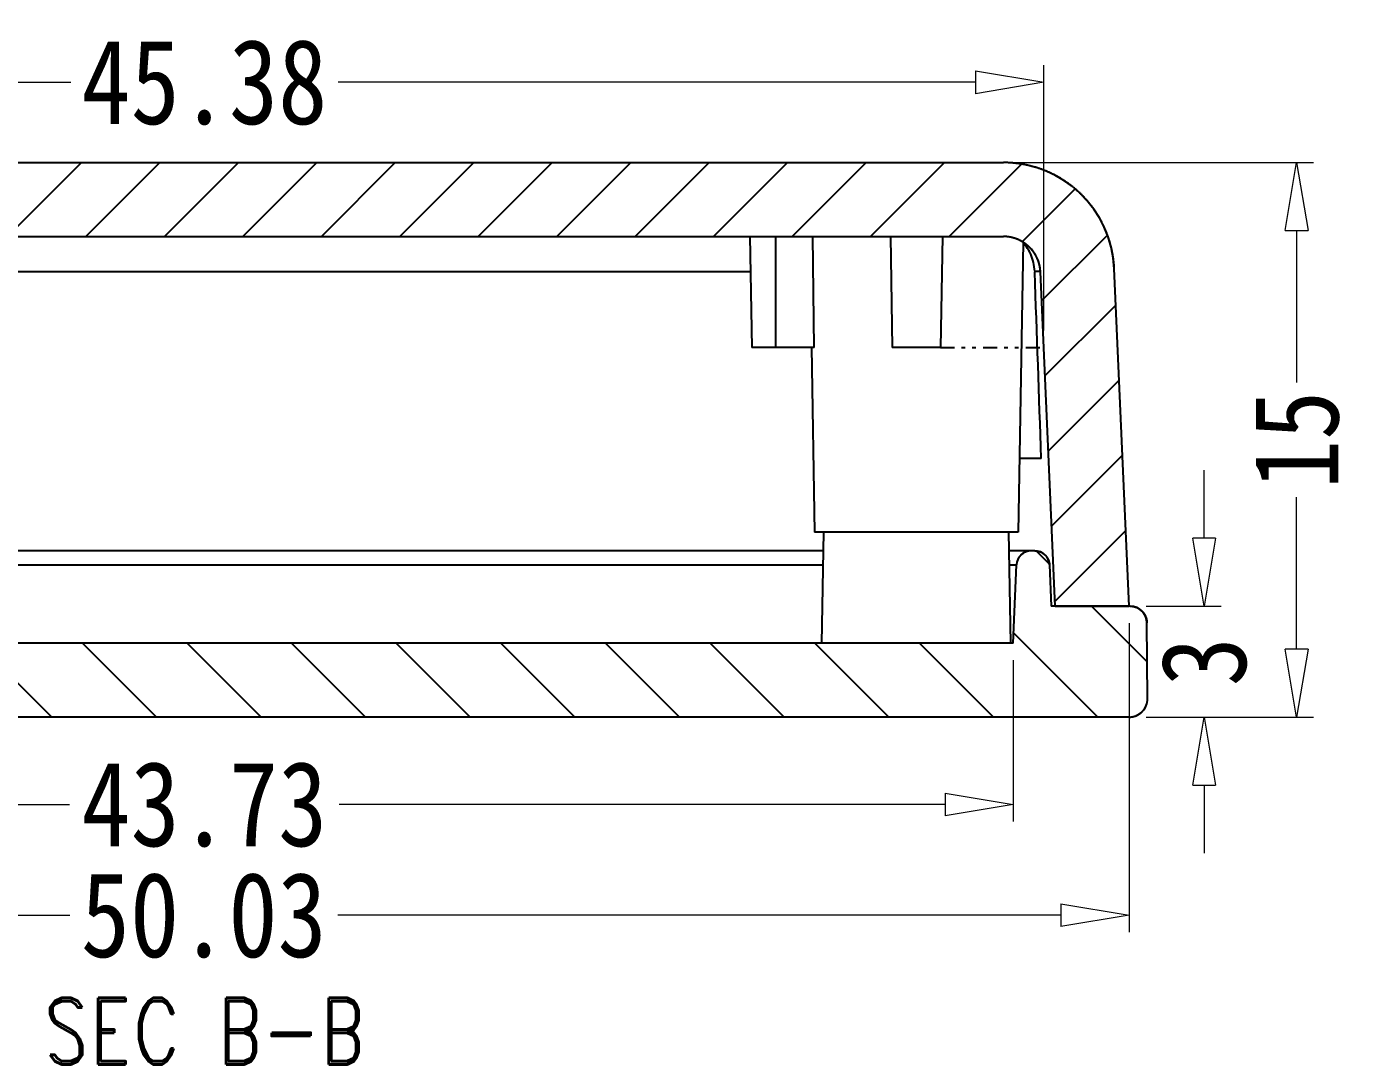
# Model space of a CAD drawing. Header units: millimetres. Extents: x 891 to 1788, y -1993 to 199.
# Drawn here: x 957.82 to 993.67, y 69.62 to 97.7 of the extents above; entities that cross this region are included whole.
import ezdxf
from ezdxf.enums import TextEntityAlignment as Align

# ---------------------------------------------------------------- set-up
doc = ezdxf.new("R2010")
doc.units = ezdxf.units.MM
doc.linetypes.add('DIVIDE', pattern=[31.75, 12.7, -6.35, 0, -6.35, 0, -6.35])
doc.layers.add('dim', color=3, linetype='Continuous', lineweight=9)
doc.layers.add('hatch', color=56, linetype='Continuous', lineweight=9)
doc.styles.add('FFS', font='', dxfattribs={"width": 0.85})
doc.styles.add('LongTou', font='romand.shx', dxfattribs={"width": 0.8, "bigfont": 'whgdtxt.shx'})
doc.styles.get('FFS').set_extended_font_data('FangSong_GB2312')
doc.dimstyles.new('YanXiu', dxfattribs={"dimtxt": 2.5, "dimasz": 2.2, "dimexe": 1, "dimexo": 0.6, "dimgap": 0.66, "dimtad": 0, "dimzin": 9, "dimdsep": 46, "dimtxsty": 'FFS', "dimblk": 'CLOSEDBLANK', "dimcen": 0, "dimclrd": 256, "dimclre": 131, "dimclrt": 42, "dimazin": 0, "dimtfac": 1, "dimtofl": 0, "dimtmove": 0, "dimatfit": 3, "dimldrblk": 'CLOSEDBLANK', "dimfxl": 1, "dimlwd": 5, "dimlwe": 5, "dimarcsym": 0})

# ---------------------------------------------------------------- blocks, each defined once
blk = doc.blocks.new('_ClosedBlank')
at = {"color": 0, "linetype": 'ByBlock', "lineweight": -2}
for p, q in [((-1, 0.167), (0, 0)), ((-1, 0.167), (-1, -0.167)), ((0, 0), (-1, -0.167))]:
    blk.add_line(p, q, dxfattribs=at)
blk = doc.blocks.new('*D28')
at = {"layer": 'Defpoints', "color": 0}
for p in [(987.628, 82.015, 0), (989.659, 82.015), (987.628, 79.015, 0)]:
    blk.add_point(p, dxfattribs=at)
at = {"layer": 'dim', "lineweight": 5}
for p, q in [((989.659, 83.855), (989.659, 85.695)), ((989.659, 77.175), (989.659, 75.335))]:
    blk.add_line(p, q, dxfattribs=at)
at = {"layer": 'dim', "color": 131, "lineweight": 5}
for p, q in [((988.088, 82.015), (990.119, 82.015)), ((988.088, 79.015), (990.119, 79.015))]:
    blk.add_line(p, q, dxfattribs=at)
at = {"layer": 'dim', "lineweight": 5, "xscale": 1.84, "yscale": 1.84, "zscale": 1.84}
for p, rotation in [((989.659, 82.015), 270), ((989.659, 79.015), 90)]:
    blk.add_blockref('_ClosedBlank', p, dxfattribs=dict(at, rotation=rotation))
at = {"layer": 'dim', "color": 42, "insert": (989.659, 80.515), "char_height": 2.3, "attachment_point": 5, "rotation": 90, "style": 'FFS'}
blk.add_mtext('3', dxfattribs=at)
blk = doc.blocks.new('*D29')
at = {"layer": 'Defpoints', "color": 0}
for p in [(984.014, 94.015, 0), (992.159, 94.015), (987.628, 79.015, 0)]:
    blk.add_point(p, dxfattribs=at)
at = {"layer": 'dim', "color": 131, "lineweight": 5}
for p, q in [((984.474, 94.015), (992.619, 94.015)), ((988.088, 79.015), (992.619, 79.015))]:
    blk.add_line(p, q, dxfattribs=at)
at = {"layer": 'dim', "lineweight": 5}
for p, q in [((992.159, 92.175), (992.159, 88.064)), ((992.159, 80.855), (992.159, 84.967))]:
    blk.add_line(p, q, dxfattribs=at)
at = {"layer": 'dim', "lineweight": 5, "xscale": 1.84, "yscale": 1.84, "zscale": 1.84}
for p, rotation in [((992.159, 94.015), 90), ((992.159, 79.015), 270)]:
    blk.add_blockref('_ClosedBlank', p, dxfattribs=dict(at, rotation=rotation))
at = {"layer": 'dim', "color": 42, "insert": (992.159, 86.515), "char_height": 2.3, "attachment_point": 5, "rotation": 90, "style": 'FFS'}
blk.add_mtext('15', dxfattribs=at)
blk = doc.blocks.new('*D32')
at = {"layer": 'Defpoints', "color": 0}
for p in [(940.763, 81.015, 0), (984.493, 81.015, 0), (984.493, 76.655)]:
    blk.add_point(p, dxfattribs=at)
at = {"layer": 'dim', "color": 131, "lineweight": 5}
for p, q in [((940.763, 80.556), (940.763, 76.195)), ((984.493, 80.556), (984.493, 76.195))]:
    blk.add_line(p, q, dxfattribs=at)
at = {"layer": 'dim', "lineweight": 5}
for p, q in [((942.603, 76.655), (958.982, 76.655)), ((982.653, 76.655), (966.274, 76.655))]:
    blk.add_line(p, q, dxfattribs=at)
at = {"layer": 'dim', "lineweight": 5, "xscale": 1.84, "yscale": 1.84, "zscale": 1.84, "rotation": 180}
blk.add_blockref('_ClosedBlank', (940.763, 76.655), dxfattribs=at)
at = {"layer": 'dim', "lineweight": 5, "xscale": 1.84, "yscale": 1.84, "zscale": 1.84}
blk.add_blockref('_ClosedBlank', (984.493, 76.655), dxfattribs=at)
at = {"layer": 'dim', "color": 42, "insert": (962.628, 76.655), "char_height": 2.3, "attachment_point": 5, "style": 'FFS'}
blk.add_mtext('43.73', dxfattribs=at)
blk = doc.blocks.new('*D33')
at = {"layer": 'Defpoints', "color": 0}
for p in [(937.596, 82.015, 0), (987.628, 82.015, 0), (987.628, 73.655)]:
    blk.add_point(p, dxfattribs=at)
at = {"layer": 'dim', "color": 131, "lineweight": 5}
for p, q in [((937.596, 81.556), (937.596, 73.195)), ((987.628, 81.556), (987.628, 73.195))]:
    blk.add_line(p, q, dxfattribs=at)
at = {"layer": 'dim', "lineweight": 5}
for p, q in [((939.436, 73.655), (958.987, 73.655)), ((985.788, 73.655), (966.237, 73.655))]:
    blk.add_line(p, q, dxfattribs=at)
at = {"layer": 'dim', "lineweight": 5, "xscale": 1.84, "yscale": 1.84, "zscale": 1.84, "rotation": 180}
blk.add_blockref('_ClosedBlank', (937.596, 73.655), dxfattribs=at)
at = {"layer": 'dim', "lineweight": 5, "xscale": 1.84, "yscale": 1.84, "zscale": 1.84}
blk.add_blockref('_ClosedBlank', (987.628, 73.655), dxfattribs=at)
at = {"layer": 'dim', "color": 42, "insert": (962.612, 73.655), "char_height": 2.3, "attachment_point": 5, "style": 'FFS'}
blk.add_mtext('50.03', dxfattribs=at)
blk = doc.blocks.new('*D36')
at = {"layer": 'Defpoints', "color": 0}
for p in [(985.32, 96.187), (939.935, 89.015, 0), (985.32, 89.015, 0)]:
    blk.add_point(p, dxfattribs=at)
at = {"layer": 'dim', "color": 131, "lineweight": 5}
for p, q in [((939.935, 89.475), (939.935, 96.647)), ((985.32, 89.475), (985.32, 96.647))]:
    blk.add_line(p, q, dxfattribs=at)
at = {"layer": 'dim', "lineweight": 5}
for p, q in [((941.775, 96.187), (959.014, 96.187)), ((983.48, 96.187), (966.242, 96.187))]:
    blk.add_line(p, q, dxfattribs=at)
at = {"layer": 'dim', "lineweight": 5, "xscale": 1.84, "yscale": 1.84, "zscale": 1.84, "rotation": 180}
blk.add_blockref('_ClosedBlank', (939.935, 96.187), dxfattribs=at)
at = {"layer": 'dim', "lineweight": 5, "xscale": 1.84, "yscale": 1.84, "zscale": 1.84}
blk.add_blockref('_ClosedBlank', (985.32, 96.187), dxfattribs=at)
at = {"layer": 'dim', "color": 42, "insert": (962.628, 96.187), "char_height": 2.3, "attachment_point": 5, "style": 'FFS'}
blk.add_mtext('45.38', dxfattribs=at)

msp = doc.modelspace()

# ---------------------------------------------------------------- hatches: boundary and pattern name
at = {"linetype": 'Continuous'}
h = msp.add_hatch(dxfattribs=at)
h.set_pattern_fill('DEFAULT__3', color=40, scale=1.5, angle=225, style=0, pattern_type=0)
h.set_pattern_definition([(225, (1399.3549, -316.5847), (1.06066, -1.06066), [])])
edge = h.paths.add_edge_path()
edge.add_line((985.626, 82.015), (987.628, 82.015))
edge.add_line((985.626, 82.015), (985.231, 91.059))
edge.add_spline(control_points=[(985.231, 91.059), (985.207, 91.624), (984.798, 92.015), (984.232, 92.015)], knot_values=[0, 0, 0, 0, 1, 1, 1, 1], weights=[1, 0.814909, 0.814909, 1], degree=3, periodic=0)
edge.add_line((941.024, 92.015), (984.232, 92.015))
edge.add_spline(control_points=[(940.025, 91.059), (940.049, 91.624), (940.458, 92.015), (941.024, 92.015)], knot_values=[0, 0, 0, 0, 1, 1, 1, 1], weights=[1, 0.814909, 0.814909, 1], degree=3, periodic=0)
edge.add_line((939.63, 82.015), (940.025, 91.059))
edge.add_line((937.628, 82.015), (939.63, 82.015))
edge.add_line((937.628, 82.015), (938.027, 91.146))
edge.add_spline(control_points=[(938.027, 91.146), (938.101, 92.842), (939.327, 94.015), (941.024, 94.015)], knot_values=[0, 0, 0, 0, 1, 1, 1, 1], weights=[1, 0.814909, 0.814909, 1], degree=3, periodic=0)
edge.add_line((941.024, 94.015), (984.232, 94.015))
edge.add_spline(control_points=[(987.229, 91.146), (987.155, 92.842), (985.929, 94.015), (984.232, 94.015)], knot_values=[0, 0, 0, 0, 1, 1, 1, 1], weights=[1, 0.814909, 0.814909, 1], degree=3, periodic=0)
edge.add_line((987.628, 82.015), (987.229, 91.146))
h = msp.add_hatch(dxfattribs=at)
h.set_pattern_fill('DEFAULT__4', color=40, scale=2, angle=135, style=0, pattern_type=0)
h.set_pattern_definition([(135, (1399.3549, -316.5847), (-1.4142136, -1.4142136), [])])
edge = h.paths.add_edge_path()
edge.add_line((987.66, 82.015), (985.526, 82.015))
edge.add_spline(control_points=[(987.66, 82.015), (987.922, 82.015), (988.108, 81.831), (988.11, 81.569)], knot_values=[0, 0, 0, 0, 1, 1, 1, 1], weights=[1, 0.80679, 0.80679, 1], degree=3, periodic=0)
edge.add_line((988.128, 79.52), (988.11, 81.569))
edge.add_spline(control_points=[(987.628, 79.015), (987.923, 79.015), (988.131, 79.225), (988.128, 79.52)], knot_values=[0, 0, 0, 0, 1, 1, 1, 1], weights=[1, 0.802676, 0.802676, 1], degree=3, periodic=0)
edge.add_line((987.628, 79.015), (937.628, 79.015))
edge.add_spline(control_points=[(937.628, 79.015), (937.333, 79.015), (937.125, 79.225), (937.128, 79.52)], knot_values=[0, 0, 0, 0, 1, 1, 1, 1], weights=[1, 0.802676, 0.802676, 1], degree=3, periodic=0)
edge.add_line((937.128, 79.52), (937.146, 81.569))
edge.add_spline(control_points=[(937.596, 82.015), (937.334, 82.015), (937.148, 81.831), (937.146, 81.569)], knot_values=[0, 0, 0, 0, 1, 1, 1, 1], weights=[1, 0.80679, 0.80679, 1], degree=3, periodic=0)
edge.add_line((939.73, 82.015), (937.596, 82.015))
edge.add_line((939.779, 83.133), (939.73, 82.015))
edge.add_spline(control_points=[(940.178, 83.515), (939.952, 83.515), (939.789, 83.359), (939.779, 83.133)], knot_values=[0, 0, 0, 0, 1, 1, 1, 1], weights=[1, 0.814909, 0.814909, 1], degree=3, periodic=0)
edge.add_line((940.271, 83.515), (940.178, 83.515))
edge.add_spline(control_points=[(940.271, 83.515), (940.497, 83.515), (940.661, 83.359), (940.67, 83.133)], knot_values=[0, 0, 0, 0, 1, 1, 1, 1], weights=[1, 0.814909, 0.814909, 1], degree=3, periodic=0)
edge.add_line((940.763, 81.015), (940.67, 83.133))
edge.add_line((984.493, 81.015), (940.763, 81.015))
edge.add_line((984.493, 81.015), (984.585, 83.133))
edge.add_spline(control_points=[(984.985, 83.515), (984.759, 83.515), (984.595, 83.359), (984.585, 83.133)], knot_values=[0, 0, 0, 0, 1, 1, 1, 1], weights=[1, 0.814909, 0.814909, 1], degree=3, periodic=0)
edge.add_line((985.078, 83.515), (984.985, 83.515))
edge.add_spline(control_points=[(985.078, 83.515), (985.304, 83.515), (985.467, 83.359), (985.477, 83.133)], knot_values=[0, 0, 0, 0, 1, 1, 1, 1], weights=[1, 0.814909, 0.814909, 1], degree=3, periodic=0)
edge.add_line((985.477, 83.133), (985.526, 82.015))

# ---------------------------------------------------------------- linework, layer by layer
at = {"color": 7, "linetype": 'Continuous'}
for p, q in [((941.024, 94.015, 0), (984.232, 94.015, 0)), ((941.024, 94.015, 0), (984.232, 94.015, 0)), ((941.024, 92.015, 0), (984.232, 92.015, 0)), ((941.024, 92.015, 0), (984.232, 92.015, 0)), ((977.378, 92.015, 0), (977.43, 89.015, 0)), ((978.08, 89.015, 0), (978.08, 92.015, 0)), ((979.116, 89.015, 0), (979.075, 92.015, 0)), ((981.176, 92.015, 0), (981.228, 89.015, 0)), ((982.58, 92.015, 0), (982.528, 89.015, 0)), ((984.765, 91.855, 0), (984.628, 84.015, 0)), ((977.395, 91.059, 0), (945.414, 91.059, 0)), ((985.077, 91.074, 0), (985.078, 91.054, 0)), ((985.626, 82.015, 0), (985.231, 91.059, 0)), ((985.626, 82.015, 0), (985.231, 91.059, 0)), ((987.628, 82.015, 0), (987.229, 91.146, 0)), ((987.628, 82.015, 0), (987.229, 91.146, 0)), ((979.116, 89.015, 0), (977.43, 89.015, 0)), ((979.041, 89.015, 0), (979.128, 84.015, 0)), ((982.528, 89.015, 0), (981.228, 89.015, 0)), ((985.255, 86.015, 0), (984.663, 86.015, 0)), ((984.628, 84.015, 0), (979.128, 84.015, 0)), ((979.326, 81.015, 0), (979.378, 84.015, 0)), ((984.43, 81.015, 0), (984.378, 84.015, 0)), ((979.369, 83.515, 0), (940.178, 83.515, 0)), ((985.078, 83.515, 0), (984.387, 83.515, 0)), ((985.078, 83.515, 0), (984.985, 83.515, 0)), ((940.67, 83.133, 0), (979.363, 83.133, 0)), ((984.393, 83.133, 0), (984.585, 83.133, 0)), ((984.493, 81.015, 0), (984.585, 83.133, 0)), ((984.493, 81.015, 0), (984.585, 83.133, 0)), ((985.477, 83.133, 0), (985.526, 82.015, 0)), ((985.477, 83.133, 0), (985.526, 82.015, 0)), ((987.66, 82.015, 0), (985.526, 82.015, 0)), ((987.66, 82.015, 0), (985.526, 82.015, 0)), ((985.626, 82.015, 0), (987.628, 82.015, 0)), ((988.128, 79.52, 0), (988.11, 81.569, 0)), ((988.128, 79.52, 0), (988.11, 81.569, 0)), ((984.493, 81.015, 0), (940.763, 81.015, 0)), ((984.493, 81.015, 0), (940.763, 81.015, 0)), ((987.628, 79.015, 0), (937.628, 79.015, 0)), ((987.628, 79.015, 0), (937.628, 79.015, 0))]:
    msp.add_line(p, q, dxfattribs=at)
at = {"color": 2, "linetype": 'DIVIDE', "ltscale": 0.03}
msp.add_line((982.528, 89.015, 0), (985.32, 89.015, 0), dxfattribs=at)
at = {"color": 7, "linetype": 'Continuous'}
for centre, radius, start, end in [((984.232, 91.015, 0), 3, 2.5, 90), ((984.232, 91.015, 0), 1, 2.5, 90), ((984.985, 83.115, 0), 0.4, 90, 177.5), ((985.078, 83.115, 0), 0.4, 2.5, 90), ((987.66, 81.565, 0), 0.45, 0.5, 90), ((987.628, 79.515, 0), 0.5, 270, 0.5)]:
    msp.add_arc(centre, radius, start, end, dxfattribs=at)
msp.add_ellipse((984.939, 63.37, 0), major_axis=(-2.692, 85.935), ratio=0.012354, start_param=-1.304521, end_param=-1.243193, dxfattribs=at)
for points, start_tangent, end_tangent in [([(987.229, 91.146, 0), (987.228, 91.179, 0), (987.226, 91.211, 0), (987.223, 91.244, 0), (987.221, 91.277, 0), (987.218, 91.31, 0), (987.214, 91.343, 0), (987.21, 91.376, 0), (987.206, 91.409, 0), (987.202, 91.442, 0), (987.197, 91.475, 0), (987.191, 91.509, 0), (987.186, 91.542, 0), (987.179, 91.576, 0), (987.173, 91.609, 0), (987.166, 91.643, 0), (987.158, 91.677, 0), (987.151, 91.71, 0), (987.142, 91.744, 0), (987.134, 91.778, 0), (987.125, 91.811, 0), (987.115, 91.845, 0), (987.105, 91.879, 0), (987.095, 91.913, 0), (987.084, 91.946, 0), (987.073, 91.98, 0), (987.061, 92.014, 0), (987.049, 92.047, 0), (987.037, 92.081, 0), (987.024, 92.114, 0), (987.01, 92.147, 0), (986.997, 92.181, 0), (986.982, 92.214, 0), (986.968, 92.247, 0), (986.953, 92.28, 0), (986.937, 92.313, 0), (986.921, 92.346, 0), (986.905, 92.378, 0), (986.888, 92.411, 0), (986.871, 92.443, 0), (986.853, 92.476, 0), (986.835, 92.508, 0), (986.816, 92.54, 0), (986.797, 92.571, 0), (986.778, 92.603, 0), (986.758, 92.634, 0), (986.738, 92.665, 0), (986.717, 92.696, 0), (986.696, 92.727, 0), (986.675, 92.757, 0), (986.653, 92.788, 0), (986.63, 92.818, 0), (986.608, 92.847, 0), (986.585, 92.877, 0), (986.561, 92.906, 0), (986.537, 92.935, 0), (986.513, 92.964, 0), (986.489, 92.992, 0), (986.464, 93.02, 0), (986.438, 93.048, 0), (986.413, 93.076, 0), (986.387, 93.103, 0), (986.36, 93.13, 0), (986.334, 93.156, 0), (986.307, 93.182, 0), (986.279, 93.208, 0), (986.252, 93.234, 0), (986.224, 93.259, 0), (986.195, 93.284, 0), (986.167, 93.308, 0), (986.138, 93.332, 0), (986.109, 93.356, 0), (986.079, 93.379, 0), (986.05, 93.402, 0), (986.02, 93.425, 0), (985.989, 93.447, 0), (985.959, 93.469, 0), (985.928, 93.49, 0), (985.897, 93.511, 0), (985.866, 93.531, 0), (985.835, 93.552, 0), (985.803, 93.571, 0), (985.771, 93.591, 0), (985.739, 93.609, 0), (985.707, 93.628, 0), (985.675, 93.646, 0), (985.642, 93.663, 0), (985.609, 93.681, 0), (985.577, 93.697, 0), (985.544, 93.714, 0), (985.511, 93.729, 0), (985.477, 93.745, 0), (985.444, 93.76, 0), (985.411, 93.774, 0), (985.377, 93.788, 0), (985.343, 93.802, 0), (985.31, 93.815, 0), (985.276, 93.828, 0), (985.242, 93.84, 0), (985.208, 93.852, 0), (985.174, 93.864, 0), (985.14, 93.875, 0), (985.106, 93.885, 0), (985.072, 93.895, 0), (985.038, 93.905, 0), (985.004, 93.914, 0), (984.97, 93.923, 0), (984.935, 93.932, 0), (984.901, 93.94, 0), (984.867, 93.947, 0), (984.833, 93.955, 0), (984.799, 93.961, 0), (984.765, 93.968, 0), (984.731, 93.974, 0), (984.697, 93.979, 0), (984.664, 93.984, 0), (984.63, 93.989, 0), (984.596, 93.993, 0), (984.562, 93.997, 0), (984.529, 94.001, 0), (984.496, 94.004, 0), (984.462, 94.007, 0), (984.429, 94.009, 0), (984.396, 94.011, 0), (984.363, 94.013, 0), (984.33, 94.014, 0), (984.297, 94.015, 0), (984.265, 94.015, 0), (984.232, 94.015, 0)], (-0.043619, 0.999048), (-1, 0)), ([(985.231, 91.059, 0), (985.231, 91.07, 0), (985.23, 91.081, 0), (985.229, 91.092, 0), (985.228, 91.102, 0), (985.227, 91.113, 0), (985.226, 91.124, 0), (985.225, 91.135, 0), (985.224, 91.147, 0), (985.222, 91.158, 0), (985.22, 91.169, 0), (985.219, 91.18, 0), (985.217, 91.191, 0), (985.215, 91.202, 0), (985.212, 91.213, 0), (985.21, 91.225, 0), (985.208, 91.236, 0), (985.205, 91.247, 0), (985.202, 91.258, 0), (985.199, 91.27, 0), (985.196, 91.281, 0), (985.193, 91.292, 0), (985.19, 91.303, 0), (985.186, 91.314, 0), (985.183, 91.326, 0), (985.179, 91.337, 0), (985.175, 91.348, 0), (985.171, 91.359, 0), (985.167, 91.37, 0), (985.163, 91.382, 0), (985.158, 91.393, 0), (985.154, 91.404, 0), (985.149, 91.415, 0), (985.144, 91.426, 0), (985.139, 91.437, 0), (985.134, 91.448, 0), (985.128, 91.459, 0), (985.123, 91.47, 0), (985.117, 91.481, 0), (985.112, 91.491, 0), (985.106, 91.502, 0), (985.1, 91.513, 0), (985.093, 91.523, 0), (985.087, 91.534, 0), (985.081, 91.545, 0), (985.074, 91.555, 0), (985.067, 91.565, 0), (985.06, 91.576, 0), (985.053, 91.586, 0), (985.046, 91.596, 0), (985.039, 91.606, 0), (985.032, 91.616, 0), (985.024, 91.626, 0), (985.016, 91.636, 0), (985.009, 91.646, 0), (985.001, 91.655, 0), (984.993, 91.665, 0), (984.984, 91.674, 0), (984.976, 91.684, 0), (984.968, 91.693, 0), (984.959, 91.702, 0), (984.95, 91.711, 0), (984.942, 91.72, 0), (984.933, 91.729, 0), (984.924, 91.738, 0), (984.915, 91.746, 0), (984.905, 91.755, 0), (984.896, 91.763, 0), (984.887, 91.772, 0), (984.877, 91.78, 0), (984.867, 91.788, 0), (984.858, 91.796, 0), (984.848, 91.803, 0), (984.838, 91.811, 0), (984.828, 91.819, 0), (984.818, 91.826, 0), (984.808, 91.833, 0), (984.797, 91.84, 0), (984.787, 91.847, 0), (984.777, 91.854, 0), (984.766, 91.861, 0), (984.756, 91.867, 0), (984.745, 91.874, 0), (984.734, 91.88, 0), (984.724, 91.886, 0), (984.713, 91.892, 0), (984.702, 91.898, 0), (984.691, 91.904, 0), (984.68, 91.909, 0), (984.669, 91.915, 0), (984.658, 91.92, 0), (984.647, 91.925, 0), (984.636, 91.93, 0), (984.625, 91.935, 0), (984.614, 91.94, 0), (984.603, 91.944, 0), (984.591, 91.949, 0), (984.58, 91.953, 0), (984.569, 91.957, 0), (984.557, 91.961, 0), (984.546, 91.965, 0), (984.535, 91.968, 0), (984.523, 91.972, 0), (984.512, 91.975, 0), (984.501, 91.979, 0), (984.489, 91.982, 0), (984.478, 91.985, 0), (984.467, 91.988, 0), (984.455, 91.99, 0), (984.444, 91.993, 0), (984.432, 91.995, 0), (984.421, 91.997, 0), (984.41, 91.999, 0), (984.399, 92.001, 0), (984.387, 92.003, 0), (984.376, 92.005, 0), (984.365, 92.007, 0), (984.353, 92.008, 0), (984.342, 92.009, 0), (984.331, 92.01, 0), (984.32, 92.012, 0), (984.309, 92.012, 0), (984.298, 92.013, 0), (984.287, 92.014, 0), (984.276, 92.014, 0), (984.265, 92.015, 0), (984.254, 92.015, 0), (984.243, 92.015, 0), (984.232, 92.015, 0)], (-0.043619, 0.999048), (-1, 0)), ([(985.077, 91.074, 0), (985.045, 91.317, 0), (984.969, 91.542, 0), (984.853, 91.733, 0), (984.768, 91.824, 0)], (-0.035507, 0.999369), (-0.73575, 0.677253)), ([(985.231, 91.059, 0), (985.214, 91.065, 0), (985.162, 91.07, 0), (985.077, 91.074, 0)], (-0.044784, 0.998997), (-0.999552, 0.029943)), ([(984.985, 83.515, 0), (984.981, 83.515, 0), (984.976, 83.515, 0), (984.972, 83.515, 0), (984.968, 83.515, 0), (984.963, 83.515, 0), (984.959, 83.515, 0), (984.954, 83.514, 0), (984.95, 83.514, 0), (984.946, 83.513, 0), (984.941, 83.513, 0), (984.937, 83.512, 0), (984.932, 83.512, 0), (984.928, 83.511, 0), (984.923, 83.511, 0), (984.919, 83.51, 0), (984.914, 83.509, 0), (984.91, 83.508, 0), (984.905, 83.507, 0), (984.9, 83.506, 0), (984.896, 83.505, 0), (984.891, 83.504, 0), (984.887, 83.503, 0), (984.882, 83.502, 0), (984.878, 83.501, 0), (984.873, 83.499, 0), (984.869, 83.498, 0), (984.864, 83.497, 0), (984.86, 83.495, 0), (984.855, 83.494, 0), (984.85, 83.492, 0), (984.846, 83.49, 0), (984.841, 83.489, 0), (984.837, 83.487, 0), (984.832, 83.485, 0), (984.828, 83.483, 0), (984.824, 83.481, 0), (984.819, 83.479, 0), (984.815, 83.477, 0), (984.81, 83.475, 0), (984.806, 83.473, 0), (984.801, 83.471, 0), (984.797, 83.468, 0), (984.793, 83.466, 0), (984.788, 83.464, 0), (984.784, 83.461, 0), (984.78, 83.459, 0), (984.776, 83.456, 0), (984.771, 83.454, 0), (984.767, 83.451, 0), (984.763, 83.448, 0), (984.759, 83.445, 0), (984.755, 83.442, 0), (984.751, 83.44, 0), (984.747, 83.437, 0), (984.743, 83.434, 0), (984.739, 83.431, 0), (984.735, 83.427, 0), (984.731, 83.424, 0), (984.727, 83.421, 0), (984.723, 83.418, 0), (984.72, 83.415, 0), (984.716, 83.411, 0), (984.712, 83.408, 0), (984.709, 83.404, 0), (984.705, 83.401, 0), (984.701, 83.397, 0), (984.698, 83.394, 0), (984.694, 83.39, 0), (984.691, 83.386, 0), (984.688, 83.383, 0), (984.684, 83.379, 0), (984.681, 83.375, 0), (984.678, 83.371, 0), (984.675, 83.367, 0), (984.671, 83.364, 0), (984.668, 83.36, 0), (984.665, 83.356, 0), (984.662, 83.352, 0), (984.659, 83.348, 0), (984.657, 83.344, 0), (984.654, 83.339, 0), (984.651, 83.335, 0), (984.648, 83.331, 0), (984.646, 83.327, 0), (984.643, 83.323, 0), (984.641, 83.319, 0), (984.638, 83.314, 0), (984.636, 83.31, 0), (984.633, 83.306, 0), (984.631, 83.301, 0), (984.629, 83.297, 0), (984.627, 83.293, 0), (984.624, 83.288, 0), (984.622, 83.284, 0), (984.62, 83.28, 0), (984.618, 83.275, 0), (984.617, 83.271, 0), (984.615, 83.266, 0), (984.613, 83.262, 0), (984.611, 83.257, 0), (984.61, 83.253, 0), (984.608, 83.248, 0), (984.606, 83.244, 0), (984.605, 83.24, 0), (984.603, 83.235, 0), (984.602, 83.231, 0), (984.601, 83.226, 0), (984.599, 83.222, 0), (984.598, 83.217, 0), (984.597, 83.213, 0), (984.596, 83.208, 0), (984.595, 83.204, 0), (984.594, 83.199, 0), (984.593, 83.195, 0), (984.592, 83.19, 0), (984.591, 83.186, 0), (984.591, 83.181, 0), (984.59, 83.177, 0), (984.589, 83.172, 0), (984.589, 83.168, 0), (984.588, 83.163, 0), (984.588, 83.159, 0), (984.587, 83.155, 0), (984.587, 83.15, 0), (984.586, 83.146, 0), (984.586, 83.142, 0), (984.586, 83.137, 0), (984.585, 83.133, 0)], (-1, 0), (-0.043619, -0.999048)), ([(985.078, 83.515, 0), (985.082, 83.515, 0), (985.086, 83.515, 0), (985.091, 83.515, 0), (985.095, 83.515, 0), (985.099, 83.515, 0), (985.104, 83.515, 0), (985.108, 83.514, 0), (985.113, 83.514, 0), (985.117, 83.513, 0), (985.122, 83.513, 0), (985.126, 83.512, 0), (985.131, 83.512, 0), (985.135, 83.511, 0), (985.14, 83.511, 0), (985.144, 83.51, 0), (985.149, 83.509, 0), (985.153, 83.508, 0), (985.158, 83.507, 0), (985.162, 83.506, 0), (985.167, 83.505, 0), (985.171, 83.504, 0), (985.176, 83.503, 0), (985.18, 83.502, 0), (985.185, 83.501, 0), (985.19, 83.499, 0), (985.194, 83.498, 0), (985.199, 83.497, 0), (985.203, 83.495, 0), (985.208, 83.494, 0), (985.212, 83.492, 0), (985.217, 83.49, 0), (985.221, 83.489, 0), (985.226, 83.487, 0), (985.23, 83.485, 0), (985.235, 83.483, 0), (985.239, 83.481, 0), (985.244, 83.479, 0), (985.248, 83.477, 0), (985.252, 83.475, 0), (985.257, 83.473, 0), (985.261, 83.471, 0), (985.266, 83.468, 0), (985.27, 83.466, 0), (985.274, 83.464, 0), (985.278, 83.461, 0), (985.283, 83.459, 0), (985.287, 83.456, 0), (985.291, 83.454, 0), (985.295, 83.451, 0), (985.3, 83.448, 0), (985.304, 83.445, 0), (985.308, 83.442, 0), (985.312, 83.44, 0), (985.316, 83.437, 0), (985.32, 83.434, 0), (985.324, 83.431, 0), (985.328, 83.427, 0), (985.332, 83.424, 0), (985.335, 83.421, 0), (985.339, 83.418, 0), (985.343, 83.415, 0), (985.347, 83.411, 0), (985.351, 83.408, 0), (985.354, 83.404, 0), (985.358, 83.401, 0), (985.361, 83.397, 0), (985.365, 83.394, 0), (985.368, 83.39, 0), (985.372, 83.386, 0), (985.375, 83.383, 0), (985.378, 83.379, 0), (985.382, 83.375, 0), (985.385, 83.371, 0), (985.388, 83.367, 0), (985.391, 83.364, 0), (985.394, 83.36, 0), (985.397, 83.356, 0), (985.4, 83.352, 0), (985.403, 83.348, 0), (985.406, 83.344, 0), (985.409, 83.339, 0), (985.412, 83.335, 0), (985.414, 83.331, 0), (985.417, 83.327, 0), (985.42, 83.323, 0), (985.422, 83.319, 0), (985.425, 83.314, 0), (985.427, 83.31, 0), (985.429, 83.306, 0), (985.432, 83.301, 0), (985.434, 83.297, 0), (985.436, 83.293, 0), (985.438, 83.288, 0), (985.44, 83.284, 0), (985.442, 83.28, 0), (985.444, 83.275, 0), (985.446, 83.271, 0), (985.448, 83.266, 0), (985.45, 83.262, 0), (985.451, 83.257, 0), (985.453, 83.253, 0), (985.455, 83.248, 0), (985.456, 83.244, 0), (985.458, 83.24, 0), (985.459, 83.235, 0), (985.461, 83.231, 0), (985.462, 83.226, 0), (985.463, 83.222, 0), (985.464, 83.217, 0), (985.466, 83.213, 0), (985.467, 83.208, 0), (985.468, 83.204, 0), (985.469, 83.199, 0), (985.47, 83.195, 0), (985.471, 83.19, 0), (985.471, 83.186, 0), (985.472, 83.181, 0), (985.473, 83.177, 0), (985.473, 83.172, 0), (985.474, 83.168, 0), (985.475, 83.163, 0), (985.475, 83.159, 0), (985.476, 83.155, 0), (985.476, 83.15, 0), (985.476, 83.146, 0), (985.477, 83.142, 0), (985.477, 83.137, 0), (985.477, 83.133, 0)], (1, 0), (0.043619, -0.999048)), ([(987.66, 82.015, 0), (987.665, 82.015, 0), (987.67, 82.015, 0), (987.675, 82.015, 0), (987.68, 82.015, 0), (987.685, 82.015, 0), (987.69, 82.014, 0), (987.695, 82.014, 0), (987.7, 82.014, 0), (987.705, 82.013, 0), (987.711, 82.013, 0), (987.716, 82.012, 0), (987.721, 82.011, 0), (987.726, 82.011, 0), (987.731, 82.01, 0), (987.736, 82.009, 0), (987.742, 82.008, 0), (987.747, 82.007, 0), (987.752, 82.006, 0), (987.757, 82.005, 0), (987.762, 82.004, 0), (987.768, 82.002, 0), (987.773, 82.001, 0), (987.778, 82, 0), (987.783, 81.998, 0), (987.789, 81.997, 0), (987.794, 81.995, 0), (987.799, 81.993, 0), (987.804, 81.992, 0), (987.809, 81.99, 0), (987.815, 81.988, 0), (987.82, 81.986, 0), (987.825, 81.984, 0), (987.83, 81.982, 0), (987.835, 81.98, 0), (987.84, 81.978, 0), (987.845, 81.975, 0), (987.851, 81.973, 0), (987.856, 81.971, 0), (987.861, 81.968, 0), (987.866, 81.966, 0), (987.871, 81.963, 0), (987.876, 81.96, 0), (987.881, 81.958, 0), (987.886, 81.955, 0), (987.891, 81.952, 0), (987.895, 81.949, 0), (987.9, 81.946, 0), (987.905, 81.943, 0), (987.91, 81.94, 0), (987.915, 81.936, 0), (987.919, 81.933, 0), (987.924, 81.93, 0), (987.929, 81.926, 0), (987.933, 81.923, 0), (987.938, 81.919, 0), (987.942, 81.916, 0), (987.947, 81.912, 0), (987.951, 81.908, 0), (987.956, 81.905, 0), (987.96, 81.901, 0), (987.964, 81.897, 0), (987.969, 81.893, 0), (987.973, 81.889, 0), (987.977, 81.885, 0), (987.981, 81.881, 0), (987.985, 81.877, 0), (987.989, 81.873, 0), (987.993, 81.868, 0), (987.997, 81.864, 0), (988.001, 81.86, 0), (988.004, 81.855, 0), (988.008, 81.851, 0), (988.012, 81.846, 0), (988.015, 81.842, 0), (988.019, 81.837, 0), (988.022, 81.833, 0), (988.026, 81.828, 0), (988.029, 81.823, 0), (988.032, 81.819, 0), (988.035, 81.814, 0), (988.038, 81.809, 0), (988.042, 81.804, 0), (988.045, 81.799, 0), (988.047, 81.794, 0), (988.05, 81.789, 0), (988.053, 81.785, 0), (988.056, 81.78, 0), (988.059, 81.775, 0), (988.061, 81.77, 0), (988.064, 81.764, 0), (988.066, 81.759, 0), (988.068, 81.754, 0), (988.071, 81.749, 0), (988.073, 81.744, 0), (988.075, 81.739, 0), (988.077, 81.734, 0), (988.079, 81.729, 0), (988.081, 81.724, 0), (988.083, 81.718, 0), (988.085, 81.713, 0), (988.087, 81.708, 0), (988.089, 81.703, 0), (988.09, 81.698, 0), (988.092, 81.692, 0), (988.093, 81.687, 0), (988.095, 81.682, 0), (988.096, 81.677, 0), (988.097, 81.672, 0), (988.099, 81.666, 0), (988.1, 81.661, 0), (988.101, 81.656, 0), (988.102, 81.651, 0), (988.103, 81.646, 0), (988.104, 81.64, 0), (988.105, 81.635, 0), (988.105, 81.63, 0), (988.106, 81.625, 0), (988.107, 81.62, 0), (988.107, 81.615, 0), (988.108, 81.61, 0), (988.108, 81.604, 0), (988.109, 81.599, 0), (988.109, 81.594, 0), (988.109, 81.589, 0), (988.11, 81.584, 0), (988.11, 81.579, 0), (988.11, 81.574, 0), (988.11, 81.569, 0)], (1, 0), (0.008727, -0.999962)), ([(987.628, 79.015, 0), (987.634, 79.015, 0), (987.639, 79.016, 0), (987.645, 79.016, 0), (987.65, 79.016, 0), (987.656, 79.016, 0), (987.662, 79.017, 0), (987.667, 79.017, 0), (987.673, 79.017, 0), (987.679, 79.018, 0), (987.685, 79.019, 0), (987.69, 79.019, 0), (987.696, 79.02, 0), (987.702, 79.021, 0), (987.708, 79.022, 0), (987.714, 79.023, 0), (987.719, 79.024, 0), (987.725, 79.025, 0), (987.731, 79.026, 0), (987.737, 79.027, 0), (987.743, 79.029, 0), (987.749, 79.03, 0), (987.754, 79.032, 0), (987.76, 79.033, 0), (987.766, 79.035, 0), (987.772, 79.037, 0), (987.778, 79.038, 0), (987.784, 79.04, 0), (987.79, 79.042, 0), (987.795, 79.044, 0), (987.801, 79.046, 0), (987.807, 79.049, 0), (987.813, 79.051, 0), (987.819, 79.053, 0), (987.824, 79.056, 0), (987.83, 79.058, 0), (987.836, 79.061, 0), (987.842, 79.063, 0), (987.847, 79.066, 0), (987.853, 79.069, 0), (987.859, 79.072, 0), (987.864, 79.075, 0), (987.87, 79.078, 0), (987.876, 79.081, 0), (987.881, 79.084, 0), (987.887, 79.087, 0), (987.892, 79.091, 0), (987.897, 79.094, 0), (987.903, 79.098, 0), (987.908, 79.101, 0), (987.914, 79.105, 0), (987.919, 79.109, 0), (987.924, 79.112, 0), (987.929, 79.116, 0), (987.934, 79.12, 0), (987.94, 79.124, 0), (987.945, 79.128, 0), (987.95, 79.133, 0), (987.955, 79.137, 0), (987.959, 79.141, 0), (987.964, 79.145, 0), (987.969, 79.15, 0), (987.974, 79.154, 0), (987.978, 79.159, 0), (987.983, 79.163, 0), (987.988, 79.168, 0), (987.992, 79.173, 0), (987.997, 79.178, 0), (988.001, 79.182, 0), (988.005, 79.187, 0), (988.009, 79.192, 0), (988.014, 79.197, 0), (988.018, 79.202, 0), (988.022, 79.207, 0), (988.026, 79.212, 0), (988.03, 79.218, 0), (988.033, 79.223, 0), (988.037, 79.228, 0), (988.041, 79.233, 0), (988.044, 79.239, 0), (988.048, 79.244, 0), (988.051, 79.25, 0), (988.055, 79.255, 0), (988.058, 79.261, 0), (988.061, 79.266, 0), (988.065, 79.272, 0), (988.068, 79.277, 0), (988.071, 79.283, 0), (988.074, 79.289, 0), (988.076, 79.294, 0), (988.079, 79.3, 0), (988.082, 79.306, 0), (988.084, 79.311, 0), (988.087, 79.317, 0), (988.089, 79.323, 0), (988.092, 79.329, 0), (988.094, 79.335, 0), (988.096, 79.34, 0), (988.098, 79.346, 0), (988.101, 79.352, 0), (988.103, 79.358, 0), (988.104, 79.364, 0), (988.106, 79.37, 0), (988.108, 79.375, 0), (988.11, 79.381, 0), (988.111, 79.387, 0), (988.113, 79.393, 0), (988.114, 79.399, 0), (988.116, 79.405, 0), (988.117, 79.411, 0), (988.118, 79.417, 0), (988.119, 79.422, 0), (988.12, 79.428, 0), (988.121, 79.434, 0), (988.122, 79.44, 0), (988.123, 79.446, 0), (988.124, 79.452, 0), (988.125, 79.457, 0), (988.125, 79.463, 0), (988.126, 79.469, 0), (988.126, 79.475, 0), (988.127, 79.48, 0), (988.127, 79.486, 0), (988.127, 79.492, 0), (988.128, 79.497, 0), (988.128, 79.503, 0), (988.128, 79.509, 0), (988.128, 79.514, 0), (988.128, 79.52, 0)], (1, 0), (-0.008727, 0.999962))]:
    msp.add_spline(points, degree=3, dxfattribs=dict(at, start_tangent=start_tangent, end_tangent=end_tangent))

# ---------------------------------------------------------------- texts
at = {"layer": 'hatch', "color": 6, "style": 'LongTou', "width": 0.8}
msp.add_text('SEC B-B', height=1.8, dxfattribs=at).set_placement((962.628, 70.519, 0), align=Align.MIDDLE)

# ---------------------------------------------------------------- dimensions: what is measured, and where the dimension line sits
at = {"layer": 'dim'}
for base, p1, p2, picture, middle in [((985.3204, 96.1872, 0), (939.9355, 89.0154, 0), (985.3204, 89.0154, 0), '*D36', (962.628, 96.1872, 0)), ((984.493, 76.655, 0), (940.763, 81.015, 0), (984.493, 81.015, 0), '*D32', (962.628, 76.655, 0))]:
    dim = msp.add_linear_dim(base=base, p1=p1, p2=p2, dimstyle='YanXiu', override={"dimtxt": 2.3, "dimasz": 1.84, "dimexe": 0.45977, "dimexo": 0.45977, "dimgap": 0.45977, "dimzin": 8}, dxfattribs=at)
    dim.commit()
    dim.dimension.update_dxf_attribs({"geometry": picture, "text_midpoint": middle})
for base, p2, picture, middle in [((992.159, 94.015, 0), (984.014, 94.015, 0), '*D29', (992.159, 86.515, 0)), ((989.659, 82.015, 0), (987.628, 82.015, 0), '*D28', (989.659, 80.515, 0))]:
    dim = msp.add_linear_dim(base=base, p1=(987.628, 79.015, 0), p2=p2, angle=90, dimstyle='YanXiu', override={"dimtxt": 2.3, "dimasz": 1.84, "dimexe": 0.45977, "dimexo": 0.45977, "dimgap": 0.45977, "dimzin": 8}, dxfattribs=at)
    dim.commit()
    dim.dimension.update_dxf_attribs({"geometry": picture, "text_midpoint": middle})
dim = msp.add_linear_dim(base=(987.628, 73.655, 0), p1=(937.596, 82.015, 0), p2=(987.628, 82.015, 0), dimstyle='YanXiu', override={"dimtxt": 2.3, "dimasz": 1.84, "dimexe": 0.45977, "dimexo": 0.45977, "dimgap": 0.45977, "dimzin": 8}, dxfattribs=at)
dim.commit()
dim.dimension.update_dxf_attribs({"geometry": '*D33', "text_midpoint": (962.612, 73.655, 0), "dimtype": 160})

doc.saveas('drawing.dxf')
